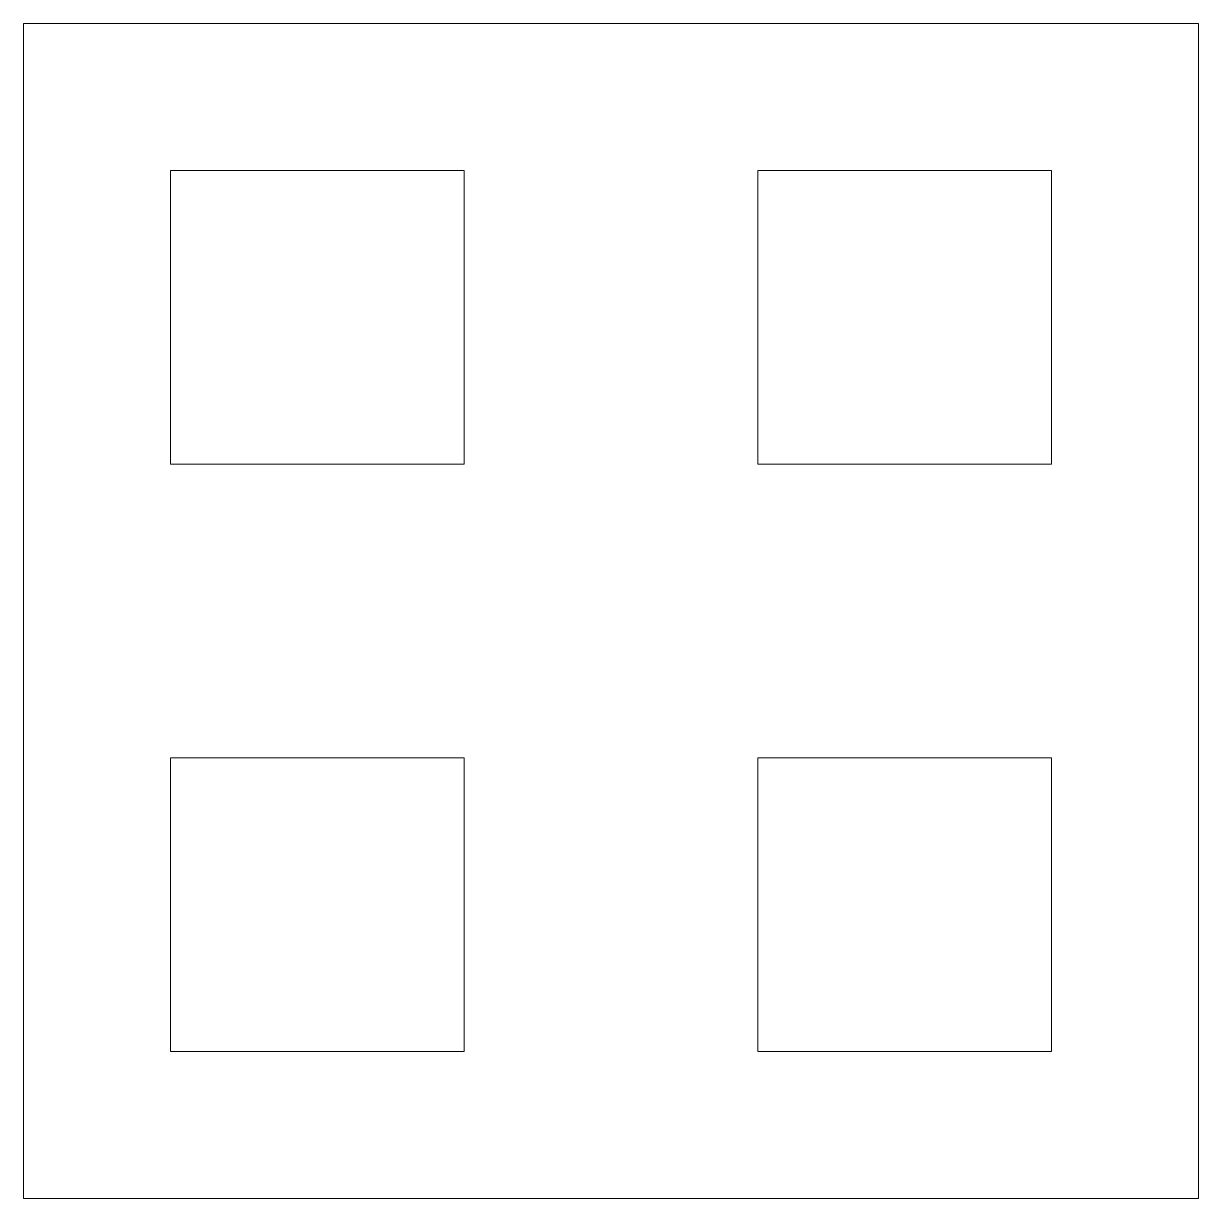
# Model space of a CAD drawing. Header units: millimetres. Extents: x 0 to 32, y 0 to 32.
import ezdxf

# ---------------------------------------------------------------- set-up
doc = ezdxf.new("R2010")
doc.units = ezdxf.units.MM
doc.layers.add('outer_bounds', color=7, linetype='CONTINUOUS', lineweight=0, true_color=0x000000)
doc.layers.add('peg_holes', color=7, linetype='CONTINUOUS', lineweight=0, true_color=0x000000)

msp = doc.modelspace()

# ---------------------------------------------------------------- linework, layer by layer
at = {"layer": 'outer_bounds'}
for p, q in [((0, 32), (32, 32)), ((0, 0), (0, 32)), ((32, 32), (32, 0)), ((32, 0), (0, 0))]:
    msp.add_line(p, q, dxfattribs=at)
at = {"layer": 'peg_holes'}
for p, q in [((4, 28), (12, 28)), ((4, 20), (4, 28)), ((12, 28), (12, 20)), ((20, 28), (28, 28)), ((20, 20), (20, 28)), ((28, 28), (28, 20)), ((12, 20), (4, 20)), ((28, 20), (20, 20)), ((4, 12), (12, 12)), ((4, 4), (4, 12)), ((12, 12), (12, 4)), ((20, 12), (28, 12)), ((20, 4), (20, 12)), ((28, 12), (28, 4)), ((12, 4), (4, 4)), ((28, 4), (20, 4))]:
    msp.add_line(p, q, dxfattribs=at)

doc.saveas('drawing.dxf')
